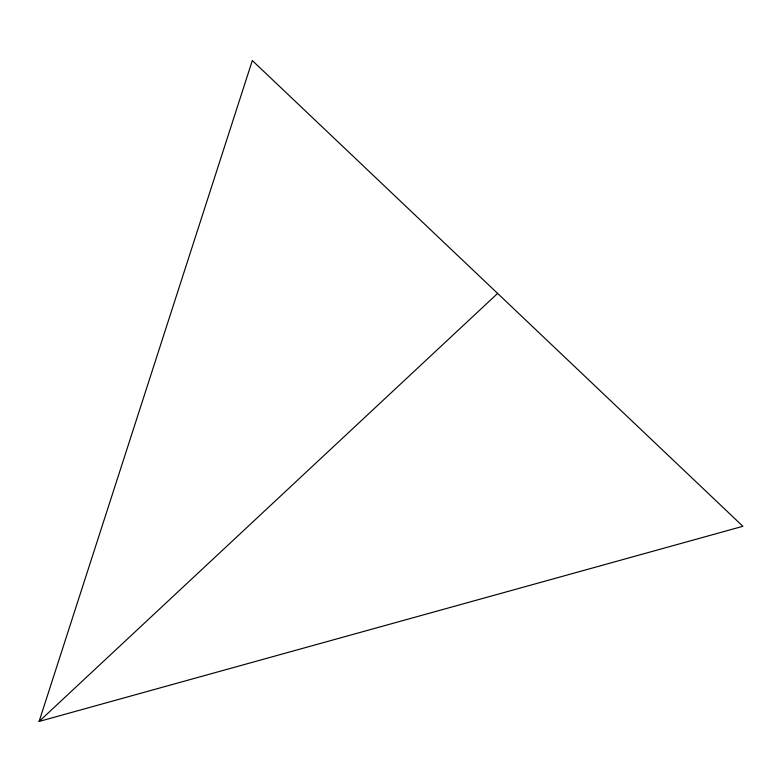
<?xml version="1.0" encoding="UTF-8"?>
<svg xmlns="http://www.w3.org/2000/svg" width="782" height="782" viewBox="0 0 782 782"><rect width="100%" height="100%" fill="white"/><g stroke="black" fill="none" stroke-linecap="round" stroke-linejoin="round"><path stroke-width="1.17" d="M39.1 721.454L252.322 60.546L742.9 526.296L39.1 721.454L497.616 293.426"/></g></svg>
